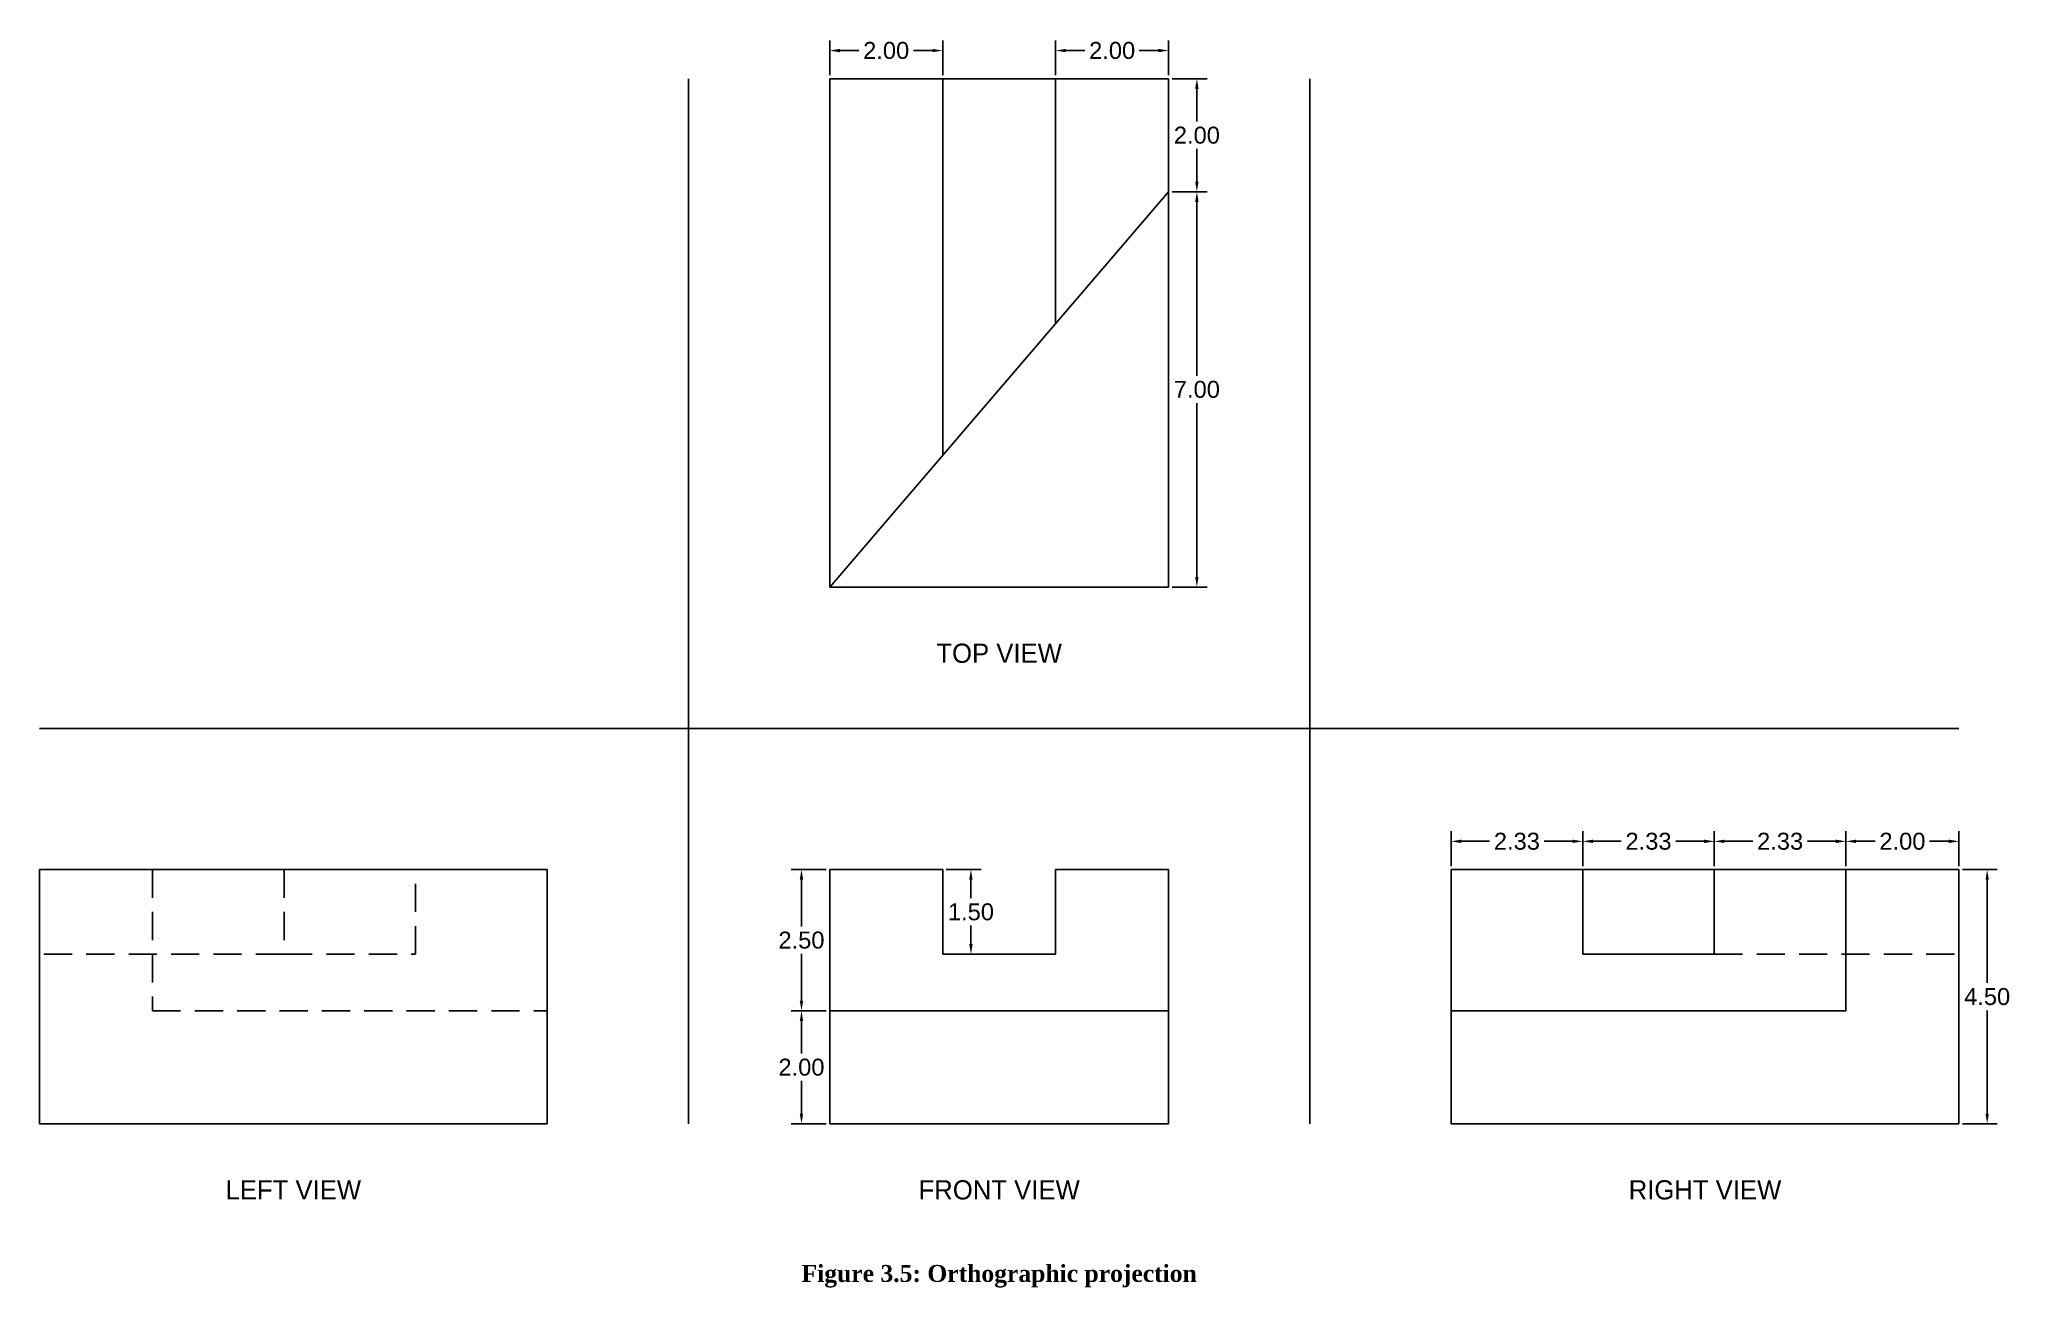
# Model space of a CAD drawing. Header units: inches. Extents: x 2.3 to 37.2, y 1.1 to 23.2.
import ezdxf

# ---------------------------------------------------------------- set-up
doc = ezdxf.new("R2010")
doc.units = ezdxf.units.IN
doc.header["$MEASUREMENT"] = 0
doc.linetypes.add('HIDDENX2', pattern=[0.75, 0.5, -0.25])
doc.layers.add('Layer1', color=7, linetype='HIDDENX2')
doc.styles.get("Standard").update_dxf_attribs({"font": 'arial.ttf'})
doc.dimstyles.get("Standard").update_dxf_attribs({"dimtxt": 0.3, "dimasz": 0.18, "dimexe": 0.18, "dimexo": 0.0625, "dimgap": 0.09, "dimtad": 0, "dimtih": 1, "dimtoh": 1, "dimzin": 0, "dimdsep": 46, "dimtxsty": 'Standard', "dimcen": 0.09, "dimadec": 0, "dimazin": 0, "dimtfac": 1, "dimtofl": 0, "dimtmove": 0, "dimatfit": 3, "dimfxl": 1, "dimtolj": 1, "dimtzin": 0, "dimarcsym": 0})

# ---------------------------------------------------------------- blocks, each defined once
blk = doc.blocks.new('*D2')
at = {"color": 0, "lineweight": -2, "transparency": 16777216}
for p, q in [((16.29, 22.517), (16.29, 23.134)), ((18.29, 22.517), (18.29, 23.134)), ((16.47, 22.954), (16.808, 22.954)), ((18.11, 22.954), (17.771, 22.954))]:
    blk.add_line(p, q, dxfattribs=at)
at = {"color": 0, "transparency": 16777216}
for points in [[(16.47, 22.984), (16.47, 22.924), (16.29, 22.954)], [(18.11, 22.984), (18.11, 22.924), (18.29, 22.954)]]:
    blk.add_solid(points, dxfattribs=at)
at = {"layer": 'Defpoints', "color": 0, "transparency": 16777216}
for p in [(18.29, 22.954), (16.29, 22.454), (18.29, 22.454)]:
    blk.add_point(p, dxfattribs=at)
at = {"color": 0, "transparency": 16777216, "insert": (17.29, 22.954), "char_height": 0.3, "attachment_point": 5}
blk.add_mtext('\\A1;2.00', dxfattribs=at)
blk = doc.blocks.new('*D3')
at = {"color": 0, "lineweight": -2, "transparency": 16777216}
for p, q in [((20.29, 22.517), (20.29, 23.134)), ((22.29, 22.517), (22.29, 23.134)), ((20.47, 22.954), (20.808, 22.954)), ((22.11, 22.954), (21.771, 22.954))]:
    blk.add_line(p, q, dxfattribs=at)
at = {"color": 0, "transparency": 16777216}
for points in [[(20.47, 22.984), (20.47, 22.924), (20.29, 22.954)], [(22.11, 22.984), (22.11, 22.924), (22.29, 22.954)]]:
    blk.add_solid(points, dxfattribs=at)
at = {"layer": 'Defpoints', "color": 0, "transparency": 16777216}
for p in [(22.29, 22.954), (20.29, 22.454), (22.29, 22.454)]:
    blk.add_point(p, dxfattribs=at)
at = {"color": 0, "transparency": 16777216, "insert": (21.29, 22.954), "char_height": 0.3, "attachment_point": 5}
blk.add_mtext('\\A1;2.00', dxfattribs=at)
blk = doc.blocks.new('*D4')
at = {"color": 0, "lineweight": -2, "transparency": 16777216}
for p, q in [((22.352, 22.454), (22.97, 22.454)), ((22.79, 22.274), (22.79, 21.697)), ((22.79, 20.634), (22.79, 21.211)), ((22.352, 20.454), (22.97, 20.454))]:
    blk.add_line(p, q, dxfattribs=at)
at = {"color": 0, "transparency": 16777216}
for points in [[(22.76, 22.274), (22.82, 22.274), (22.79, 22.454)], [(22.76, 20.634), (22.82, 20.634), (22.79, 20.454)]]:
    blk.add_solid(points, dxfattribs=at)
at = {"layer": 'Defpoints', "color": 0, "transparency": 16777216}
for p in [(22.29, 22.454), (22.29, 20.454), (22.79, 20.454)]:
    blk.add_point(p, dxfattribs=at)
at = {"color": 0, "transparency": 16777216, "insert": (22.79, 21.454), "char_height": 0.3, "attachment_point": 5}
blk.add_mtext('\\A1;2.00', dxfattribs=at)
blk = doc.blocks.new('*D5')
at = {"color": 0, "lineweight": -2, "transparency": 16777216}
for p, q in [((22.352, 20.454), (22.97, 20.454)), ((22.79, 20.274), (22.79, 17.197)), ((22.79, 13.634), (22.79, 16.711)), ((22.352, 13.454), (22.97, 13.454))]:
    blk.add_line(p, q, dxfattribs=at)
at = {"color": 0, "transparency": 16777216}
for points in [[(22.76, 20.274), (22.82, 20.274), (22.79, 20.454)], [(22.76, 13.634), (22.82, 13.634), (22.79, 13.454)]]:
    blk.add_solid(points, dxfattribs=at)
at = {"layer": 'Defpoints', "color": 0, "transparency": 16777216}
for p in [(22.29, 20.454), (22.29, 13.454), (22.79, 13.454)]:
    blk.add_point(p, dxfattribs=at)
at = {"color": 0, "transparency": 16777216, "insert": (22.79, 16.954), "char_height": 0.3, "attachment_point": 5}
blk.add_mtext('\\A1;7.00', dxfattribs=at)
blk = doc.blocks.new('*D6')
at = {"color": 0, "lineweight": -2, "transparency": 16777216}
for p, q in [((36.342, 8.454), (36.96, 8.454)), ((36.78, 8.274), (36.78, 6.447)), ((36.78, 4.134), (36.78, 5.961)), ((36.342, 3.954), (36.96, 3.954))]:
    blk.add_line(p, q, dxfattribs=at)
at = {"color": 0, "transparency": 16777216}
for points in [[(36.75, 8.274), (36.81, 8.274), (36.78, 8.454)], [(36.75, 4.134), (36.81, 4.134), (36.78, 3.954)]]:
    blk.add_solid(points, dxfattribs=at)
at = {"layer": 'Defpoints', "color": 0, "transparency": 16777216}
for p in [(36.28, 8.454), (36.28, 3.954), (36.78, 3.954)]:
    blk.add_point(p, dxfattribs=at)
at = {"color": 0, "transparency": 16777216, "insert": (36.78, 6.204), "char_height": 0.3, "attachment_point": 5}
blk.add_mtext('\\A1;4.50', dxfattribs=at)
blk = doc.blocks.new('*D7')
at = {"color": 0, "lineweight": -2, "transparency": 16777216}
for p, q in [((34.28, 8.517), (34.28, 9.134)), ((36.28, 8.517), (36.28, 9.134)), ((34.46, 8.954), (34.798, 8.954)), ((36.1, 8.954), (35.761, 8.954))]:
    blk.add_line(p, q, dxfattribs=at)
at = {"color": 0, "transparency": 16777216}
for points in [[(34.46, 8.984), (34.46, 8.924), (34.28, 8.954)], [(36.1, 8.984), (36.1, 8.924), (36.28, 8.954)]]:
    blk.add_solid(points, dxfattribs=at)
at = {"layer": 'Defpoints', "color": 0, "transparency": 16777216}
for p in [(34.28, 8.954), (34.28, 8.454), (36.28, 8.454)]:
    blk.add_point(p, dxfattribs=at)
at = {"color": 0, "transparency": 16777216, "insert": (35.28, 8.954), "char_height": 0.3, "attachment_point": 5}
blk.add_mtext('\\A1;2.00', dxfattribs=at)
blk = doc.blocks.new('*D8')
at = {"color": 0, "lineweight": -2, "transparency": 16777216}
for p, q in [((31.95, 8.517), (31.95, 9.134)), ((34.28, 8.517), (34.28, 9.134)), ((32.13, 8.954), (32.632, 8.954)), ((34.1, 8.954), (33.597, 8.954))]:
    blk.add_line(p, q, dxfattribs=at)
at = {"color": 0, "transparency": 16777216}
for points in [[(32.13, 8.984), (32.13, 8.924), (31.95, 8.954)], [(34.1, 8.984), (34.1, 8.924), (34.28, 8.954)]]:
    blk.add_solid(points, dxfattribs=at)
at = {"layer": 'Defpoints', "color": 0, "transparency": 16777216}
for p in [(31.95, 8.954), (31.95, 8.454), (34.28, 8.454)]:
    blk.add_point(p, dxfattribs=at)
at = {"color": 0, "transparency": 16777216, "insert": (33.115, 8.954), "char_height": 0.3, "attachment_point": 5}
blk.add_mtext('\\A1;2.33', dxfattribs=at)
blk = doc.blocks.new('*D9')
at = {"color": 0, "lineweight": -2, "transparency": 16777216}
for p, q in [((29.62, 8.517), (29.62, 9.134)), ((31.95, 8.517), (31.95, 9.134)), ((29.8, 8.954), (30.302, 8.954)), ((31.77, 8.954), (31.267, 8.954))]:
    blk.add_line(p, q, dxfattribs=at)
at = {"color": 0, "transparency": 16777216}
for points in [[(29.8, 8.984), (29.8, 8.924), (29.62, 8.954)], [(31.77, 8.984), (31.77, 8.924), (31.95, 8.954)]]:
    blk.add_solid(points, dxfattribs=at)
at = {"layer": 'Defpoints', "color": 0, "transparency": 16777216}
for p in [(31.95, 8.954), (29.62, 8.454), (31.95, 8.454)]:
    blk.add_point(p, dxfattribs=at)
at = {"color": 0, "transparency": 16777216, "insert": (30.785, 8.954), "char_height": 0.3, "attachment_point": 5}
blk.add_mtext('\\A1;2.33', dxfattribs=at)
blk = doc.blocks.new('*D10')
at = {"color": 0, "lineweight": -2, "transparency": 16777216}
for p, q in [((27.29, 8.517), (27.29, 9.134)), ((29.62, 8.517), (29.62, 9.134)), ((27.47, 8.954), (27.972, 8.954)), ((29.44, 8.954), (28.937, 8.954))]:
    blk.add_line(p, q, dxfattribs=at)
at = {"color": 0, "transparency": 16777216}
for points in [[(27.47, 8.984), (27.47, 8.924), (27.29, 8.954)], [(29.44, 8.984), (29.44, 8.924), (29.62, 8.954)]]:
    blk.add_solid(points, dxfattribs=at)
at = {"layer": 'Defpoints', "color": 0, "transparency": 16777216}
for p in [(29.62, 8.954), (27.29, 8.454), (29.62, 8.454)]:
    blk.add_point(p, dxfattribs=at)
at = {"color": 0, "transparency": 16777216, "insert": (28.455, 8.954), "char_height": 0.3, "attachment_point": 5}
blk.add_mtext('\\A1;2.33', dxfattribs=at)
blk = doc.blocks.new('*D11')
at = {"color": 0, "lineweight": -2, "transparency": 16777216}
for p, q in [((18.352, 8.454), (18.97, 8.454)), ((18.79, 8.274), (18.79, 7.947)), ((18.79, 7.134), (18.79, 7.461)), ((18.352, 6.954), (18.97, 6.954))]:
    blk.add_line(p, q, dxfattribs=at)
at = {"color": 0, "transparency": 16777216}
for points in [[(18.76, 8.274), (18.82, 8.274), (18.79, 8.454)], [(18.76, 7.134), (18.82, 7.134), (18.79, 6.954)]]:
    blk.add_solid(points, dxfattribs=at)
at = {"layer": 'Defpoints', "color": 0, "transparency": 16777216}
for p in [(18.29, 8.454), (18.29, 6.954), (18.79, 6.954)]:
    blk.add_point(p, dxfattribs=at)
at = {"color": 0, "transparency": 16777216, "insert": (18.79, 7.704), "char_height": 0.3, "attachment_point": 5}
blk.add_mtext('\\A1;1.50', dxfattribs=at)
blk = doc.blocks.new('*D12')
at = {"color": 0, "lineweight": -2, "transparency": 16777216}
for p, q in [((16.227, 8.454), (15.61, 8.454)), ((15.79, 8.274), (15.79, 7.447)), ((15.79, 6.134), (15.79, 6.961)), ((16.227, 5.954), (15.61, 5.954))]:
    blk.add_line(p, q, dxfattribs=at)
at = {"color": 0, "transparency": 16777216}
for points in [[(15.76, 8.274), (15.82, 8.274), (15.79, 8.454)], [(15.76, 6.134), (15.82, 6.134), (15.79, 5.954)]]:
    blk.add_solid(points, dxfattribs=at)
at = {"layer": 'Defpoints', "color": 0, "transparency": 16777216}
for p in [(16.29, 8.454), (15.79, 5.954), (16.29, 5.954)]:
    blk.add_point(p, dxfattribs=at)
at = {"color": 0, "transparency": 16777216, "insert": (15.79, 7.204), "char_height": 0.3, "attachment_point": 5}
blk.add_mtext('\\A1;2.50', dxfattribs=at)
blk = doc.blocks.new('*D13')
at = {"color": 0, "lineweight": -2, "transparency": 16777216}
for p, q in [((16.227, 5.954), (15.61, 5.954)), ((15.79, 5.774), (15.79, 5.197)), ((15.79, 4.134), (15.79, 4.711)), ((16.227, 3.954), (15.61, 3.954))]:
    blk.add_line(p, q, dxfattribs=at)
at = {"color": 0, "transparency": 16777216}
for points in [[(15.76, 5.774), (15.82, 5.774), (15.79, 5.954)], [(15.76, 4.134), (15.82, 4.134), (15.79, 3.954)]]:
    blk.add_solid(points, dxfattribs=at)
at = {"layer": 'Defpoints', "color": 0, "transparency": 16777216}
for p in [(16.29, 5.954), (15.79, 3.954), (16.29, 3.954)]:
    blk.add_point(p, dxfattribs=at)
at = {"color": 0, "transparency": 16777216, "insert": (15.79, 4.954), "char_height": 0.3, "attachment_point": 5}
blk.add_mtext('\\A1;2.00', dxfattribs=at)

msp = doc.modelspace()

# ---------------------------------------------------------------- linework, layer by layer
for p, q in [((13.79, 3.954), (13.79, 22.454)), ((18.29, 22.454), (16.29, 22.454)), ((16.29, 22.454), (16.29, 13.454)), ((20.29, 22.454), (18.29, 22.454)), ((18.29, 22.454), (18.29, 15.788)), ((22.29, 22.454), (20.29, 22.454)), ((20.29, 22.454), (20.29, 18.121)), ((22.29, 20.454), (22.29, 22.454)), ((24.79, 3.954), (24.79, 22.454)), ((16.29, 13.454), (22.29, 20.454)), ((22.29, 13.454), (22.29, 20.454)), ((16.29, 13.454), (22.29, 13.454)), ((2.3, 10.954), (36.28, 10.954)), ((4.3, 8.454), (2.3, 8.454)), ((2.3, 8.454), (2.3, 6.954)), ((6.63, 8.454), (4.3, 8.454)), ((8.96, 8.454), (6.63, 8.454)), ((11.29, 8.454), (8.96, 8.454)), ((11.29, 5.954), (11.29, 8.454)), ((18.29, 8.454), (16.29, 8.454)), ((16.29, 8.454), (16.29, 5.954)), ((18.29, 6.954), (18.29, 8.454)), ((22.29, 8.454), (20.29, 8.454)), ((20.29, 8.454), (20.29, 6.954)), ((22.29, 3.954), (22.29, 8.454)), ((27.29, 8.454), (29.62, 8.454)), ((27.29, 5.954), (27.29, 8.454)), ((29.62, 8.454), (31.95, 8.454)), ((29.62, 6.954), (29.62, 8.454)), ((31.95, 8.454), (34.28, 8.454)), ((31.95, 8.454), (31.95, 6.954)), ((34.28, 8.454), (36.28, 8.454)), ((34.28, 8.454), (34.28, 5.954)), ((36.28, 8.454), (36.28, 6.954)), ((2.3, 6.954), (2.3, 3.954)), ((20.29, 6.954), (18.29, 6.954)), ((31.95, 6.954), (29.62, 6.954)), ((36.28, 6.954), (36.28, 3.954)), ((11.29, 3.954), (11.29, 5.954)), ((16.29, 5.954), (16.29, 3.954)), ((16.29, 5.954), (22.29, 5.954)), ((27.29, 3.954), (27.29, 5.954)), ((34.28, 5.954), (27.29, 5.954)), ((2.3, 3.954), (11.29, 3.954)), ((16.29, 3.954), (22.29, 3.954)), ((36.28, 3.954), (27.29, 3.954))]:
    msp.add_line(p, q)
at = {"layer": 'Layer1'}
for p, q in [((4.3, 8.454), (4.3, 5.954)), ((6.63, 8.454), (6.63, 6.954)), ((8.96, 6.954), (8.96, 8.454)), ((6.63, 6.954), (2.3, 6.954)), ((6.63, 6.954), (8.96, 6.954)), ((31.95, 6.954), (36.28, 6.954)), ((4.3, 5.954), (11.29, 5.954))]:
    msp.add_line(p, q, dxfattribs=at)

# ---------------------------------------------------------------- texts
at = {"attachment_point": 1}
for s, width, insert, char_height in [('\\pxqc;{\\Ftxt|c0;TOP VIEW}', 6, (16.29, 12.454), 0.34), ('\\pxqc;{\\Ftxt|c0;LEFT VIEW}', 8.99, (2.3, 2.954), 0.34), ('\\pxqc;{\\Ftxt|c0;FRONT VIEW}', 6, (16.29, 2.954), 0.34), ('\\pxqc;{\\Ftxt|c0;RIGHT VIEW}', 8.99, (27.29, 2.954), 0.34), ('\\pxqc;{\\fTimes New Roman|b1|i0|c0|p18;Figure 3.5: Orthographic projection}', 33.98, (2.3, 1.454), 0.3)]:
    msp.add_mtext_dynamic_manual_height_columns(s, width=width, gutter_width=1, heights=[0], dxfattribs=dict(at, insert=insert, char_height=char_height))

# ---------------------------------------------------------------- dimensions: what is measured, and where the dimension line sits
for base, p1, p2, picture, middle in [((18.29, 22.954), (16.29, 22.454), (18.29, 22.454), '*D2', (17.29, 22.954)), ((22.29, 22.954), (20.29, 22.454), (22.29, 22.454), '*D3', (21.29, 22.954)), ((29.62, 8.954), (27.29, 8.454), (29.62, 8.454), '*D10', (28.455, 8.954)), ((31.95, 8.954), (29.62, 8.454), (31.95, 8.454), '*D9', (30.785, 8.954)), ((31.95, 8.954), (34.28, 8.454), (31.95, 8.454), '*D8', (33.115, 8.954)), ((34.28, 8.954), (36.28, 8.454), (34.28, 8.454), '*D7', (35.28, 8.954))]:
    dim = msp.add_linear_dim(base=base, p1=p1, p2=p2, dimstyle='Standard')
    dim.commit()
    dim.dimension.update_dxf_attribs({"geometry": picture, "text_midpoint": middle})
for base, p1, p2, picture, middle in [((22.79, 20.454), (22.29, 22.454), (22.29, 20.454), '*D4', (22.79, 21.454)), ((22.79, 13.454), (22.29, 20.454), (22.29, 13.454), '*D5', (22.79, 16.954)), ((15.79, 5.954), (16.29, 8.454), (16.29, 5.954), '*D12', (15.79, 7.204)), ((18.79, 6.954), (18.29, 8.454), (18.29, 6.954), '*D11', (18.79, 7.704)), ((36.78, 3.954), (36.28, 8.454), (36.28, 3.954), '*D6', (36.78, 6.204)), ((15.79, 3.954), (16.29, 5.954), (16.29, 3.954), '*D13', (15.79, 4.954))]:
    dim = msp.add_linear_dim(base=base, p1=p1, p2=p2, angle=90, dimstyle='Standard')
    dim.commit()
    dim.dimension.update_dxf_attribs({"geometry": picture, "text_midpoint": middle})

doc.saveas('drawing.dxf')
